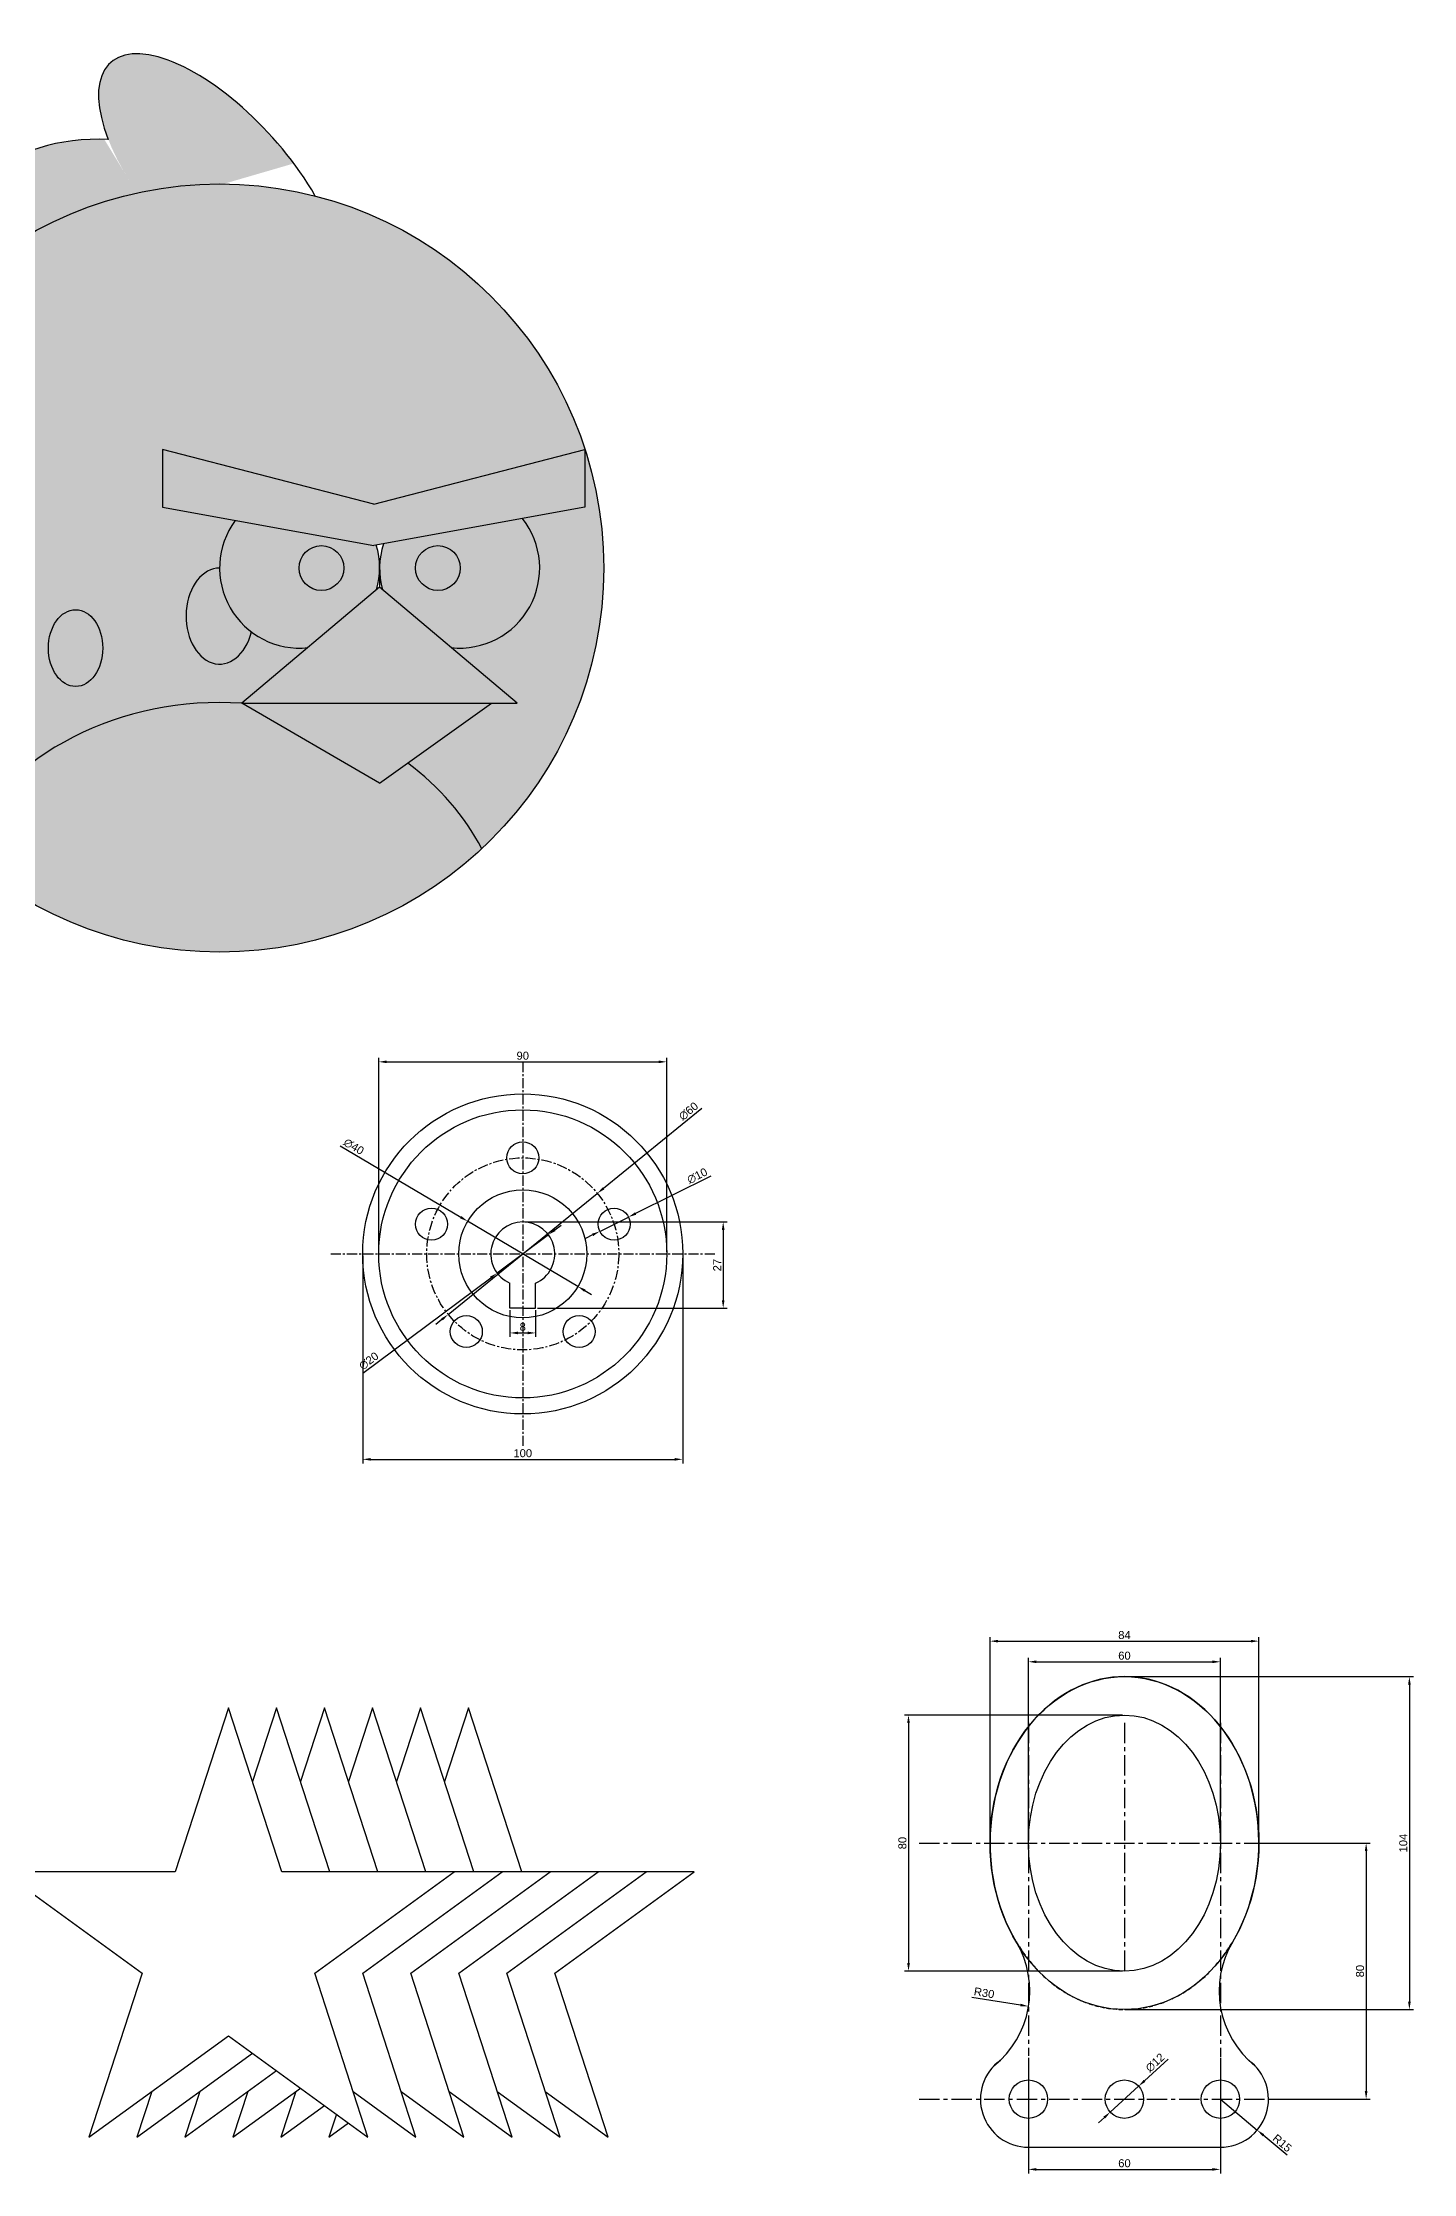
# Model space of a CAD drawing. Header units: millimetres. Extents: x 7 to 1809, y 7 to 1650.
# Drawn here: x 1381 to 1809, y 7 to 672 of the extents above; entities that cross this region are included whole.
import ezdxf

# ---------------------------------------------------------------- set-up
doc = ezdxf.new("R2010")
doc.units = ezdxf.units.MM
doc.header["$LTSCALE"] = 0.2
doc.linetypes.add('CENTER', pattern=[50.800000000000004, 31.75, -6.35, 6.35, -6.35])
doc.linetypes.add('HIDDEN', pattern=[9.524999999999999, 6.35, -3.175])
for name, color, linetype in [('不可见的轮廓线', 4, 'HIDDEN'), ('中心线', 1, 'CENTER'), ('尺寸线', 5, 'Continuous')]:
    doc.layers.add(name, color=color, linetype=linetype)
doc.layers.add('可见的轮廓线', color=3, linetype='Continuous', lineweight=30)
doc.styles.get("Standard").update_dxf_attribs({"font": 'arial.ttf'})
doc.dimstyles.new('ISO-25', dxfattribs={"dimtxt": 2.5, "dimasz": 2.5, "dimexe": 1.25, "dimexo": 0.625, "dimtad": 1, "dimtxsty": 'Standard', "dimcen": 2.5, "dimadec": 0, "dimazin": 0, "dimtfac": 1, "dimtmove": 0, "dimatfit": 3, "dimfxl": 1, "dimarcsym": 0})

# ---------------------------------------------------------------- blocks, each defined once
blk = doc.blocks.new('*D2')
at = {"layer": 'Defpoints', "color": 0, "ltscale": 0.5, "transparency": 16777216}
for p in [(1513.494963228807, 303.9496093601157), (1547.925264697563, 283.5890017864054)]:
    blk.add_point(p, dxfattribs=at)
at = {"layer": '尺寸线', "color": 0, "lineweight": -2, "ltscale": 0.5, "transparency": 16777216}
for p, q in [((1473.659583456355, 327.5065490468803), (1511.34306938701, 305.2221473334725)), ((1547.925264697563, 283.5890017864054), (1513.494963228807, 303.9496093601157)), ((1550.07715853936, 282.3164638130486), (1552.229052381157, 281.0439258396917))]:
    blk.add_line(p, q, dxfattribs=at)
at = {"layer": '尺寸线', "color": 0, "ltscale": 0.5, "transparency": 16777216}
for points in [[(1511.555159049236, 305.5807963071055), (1511.130979724784, 304.8634983598397), (1513.494963228807, 303.9496093601157)], [(1550.289248201586, 282.6751127866816), (1549.865068877134, 281.9578148394157), (1547.925264697563, 283.5890017864054)]]:
    blk.add_solid(points, dxfattribs=at)
at = {"layer": '尺寸线', "color": 0, "ltscale": 0.5, "transparency": 16777216, "insert": (1477.909219969544, 327.283746559185), "char_height": 2.5, "attachment_point": 5, "rotation": 329.4017457599178}
blk.add_mtext('∅40', dxfattribs=at)
blk = doc.blocks.new('*D3')
at = {"layer": 'Defpoints', "color": 0, "ltscale": 0.5, "transparency": 16777216}
for p in [(1538.722175388499, 299.7531899067851), (1522.698052537871, 287.7854212397364)]:
    blk.add_point(p, dxfattribs=at)
at = {"layer": '尺寸线', "color": 0, "lineweight": -2, "ltscale": 0.5, "transparency": 16777216}
for p, q in [((1538.722175388499, 299.7531899067851), (1522.698052537871, 287.7854212397364)), ((1540.725190744827, 301.2491609901663), (1542.728206101156, 302.7451320735473)), ((1480.763076735384, 256.4658854285891), (1520.695037181543, 286.2894501563552))]:
    blk.add_line(p, q, dxfattribs=at)
at = {"layer": '尺寸线', "color": 0, "ltscale": 0.5, "transparency": 16777216}
for points in [[(1540.47586223093, 301.5829968828876), (1540.974519258724, 300.9153250974449), (1538.722175388499, 299.7531899067851)], [(1520.445708667646, 286.6232860490766), (1520.94436569544, 285.9556142636338), (1522.698052537871, 287.7854212397364)]]:
    blk.add_solid(points, dxfattribs=at)
at = {"layer": '尺寸线', "color": 0, "ltscale": 0.5, "transparency": 16777216, "insert": (1482.605045281177, 260.3020558261422), "char_height": 2.5, "attachment_point": 5, "rotation": 36.754564668186305}
blk.add_mtext('∅20', dxfattribs=at)
blk = doc.blocks.new('*D4')
at = {"layer": 'Defpoints', "color": 0, "ltscale": 0.5, "transparency": 16777216}
for p in [(1575.710113963185, 353.7693055732607), (1485.710113963185, 293.7693055732607), (1575.710113963185, 293.7693055732607)]:
    blk.add_point(p, dxfattribs=at)
at = {"layer": '尺寸线', "color": 0, "lineweight": -2, "ltscale": 0.5, "transparency": 16777216}
for p, q in [((1485.710113963185, 294.3943055732607), (1485.710113963185, 355.0193055732607)), ((1488.210113963185, 353.7693055732607), (1573.210113963185, 353.7693055732607)), ((1575.710113963185, 294.3943055732607), (1575.710113963185, 355.0193055732607))]:
    blk.add_line(p, q, dxfattribs=at)
at = {"layer": '尺寸线', "color": 0, "ltscale": 0.5, "transparency": 16777216}
for points in [[(1488.210113963185, 354.1859722399274), (1488.210113963185, 353.3526389065941), (1485.710113963185, 353.7693055732607)], [(1573.210113963185, 354.1859722399274), (1573.210113963185, 353.3526389065941), (1575.710113963185, 353.7693055732607)]]:
    blk.add_solid(points, dxfattribs=at)
at = {"layer": '尺寸线', "color": 0, "ltscale": 0.5, "transparency": 16777216, "insert": (1530.710113963185, 355.6707380425649), "char_height": 2.5, "attachment_point": 5}
blk.add_mtext('90', dxfattribs=at)
blk = doc.blocks.new('*D5')
at = {"layer": 'Defpoints', "color": 0, "ltscale": 0.5, "transparency": 16777216}
for p in [(1480.710113963185, 293.7693055732607), (1580.710113963185, 293.7693055732607), (1580.710113963185, 229.5846276191881)]:
    blk.add_point(p, dxfattribs=at)
at = {"layer": '尺寸线', "color": 0, "lineweight": -2, "ltscale": 0.5, "transparency": 16777216}
for p, q in [((1480.710113963185, 293.1443055732607), (1480.710113963185, 228.3346276191881)), ((1580.710113963185, 293.1443055732607), (1580.710113963185, 228.3346276191881)), ((1483.210113963185, 229.5846276191881), (1578.210113963185, 229.5846276191881))]:
    blk.add_line(p, q, dxfattribs=at)
at = {"layer": '尺寸线', "color": 0, "ltscale": 0.5, "transparency": 16777216}
for points in [[(1483.210113963185, 230.0012942858548), (1483.210113963185, 229.1679609525214), (1480.710113963185, 229.5846276191881)], [(1578.210113963185, 230.0012942858548), (1578.210113963185, 229.1679609525214), (1580.710113963185, 229.5846276191881)]]:
    blk.add_solid(points, dxfattribs=at)
at = {"layer": '尺寸线', "color": 0, "ltscale": 0.5, "transparency": 16777216, "insert": (1530.710113963185, 231.4860600884923), "char_height": 2.5, "attachment_point": 5}
blk.add_mtext('100', dxfattribs=at)
blk = doc.blocks.new('*D6')
at = {"layer": 'Defpoints', "color": 0, "ltscale": 0.5, "transparency": 16777216}
for p in [(1554.763672344529, 300.8157902143768), (1563.719946559549, 305.2638405946414)]:
    blk.add_point(p, dxfattribs=at)
at = {"layer": '尺寸线', "color": 0, "lineweight": -2, "ltscale": 0.5, "transparency": 16777216}
for p, q in [((1589.477088654205, 318.0558859181892), (1565.959015113304, 306.3758531897075)), ((1552.524603790774, 299.7037776193106), (1550.285535237019, 298.5917650242445)), ((1554.763672344529, 300.8157902143768), (1563.719946559549, 305.2638405946414))]:
    blk.add_line(p, q, dxfattribs=at)
at = {"layer": '尺寸线', "color": 0, "ltscale": 0.5, "transparency": 16777216}
for points in [[(1565.773679680793, 306.749031282), (1566.144350545815, 306.002675097415), (1563.719946559549, 305.2638405946414)], [(1552.339268358263, 300.0769557116031), (1552.709939223285, 299.3305995270181), (1554.763672344529, 300.8157902143768)]]:
    blk.add_solid(points, dxfattribs=at)
at = {"layer": '尺寸线', "color": 0, "ltscale": 0.5, "transparency": 16777216, "insert": (1585.222527490136, 318.1439810028768), "char_height": 2.5, "attachment_point": 5, "rotation": 26.41086583133076}
blk.add_mtext('∅10', dxfattribs=at)
blk = doc.blocks.new('*D7')
at = {"layer": 'Defpoints', "color": 0, "ltscale": 0.5, "transparency": 16777216}
for p in [(1554.003548979236, 312.6747514858272), (1507.416678947133, 274.8638596606938)]:
    blk.add_point(p, dxfattribs=at)
at = {"layer": '尺寸线', "color": 0, "lineweight": -2, "ltscale": 0.5, "transparency": 16777216}
for p, q in [((1586.668453060745, 339.1862804606907), (1555.944668563907, 314.2502053118744)), ((1507.416678947133, 274.8638596606938), (1554.003548979236, 312.6747514858272)), ((1505.475559362462, 273.2884058346467), (1503.534439777791, 271.7129520085995))]:
    blk.add_line(p, q, dxfattribs=at)
at = {"layer": '尺寸线', "color": 0, "ltscale": 0.5, "transparency": 16777216}
for points in [[(1555.682092926233, 314.5737252426529), (1556.207244201581, 313.926685381096), (1554.003548979236, 312.6747514858272)], [(1505.212983724787, 273.6119257654252), (1505.738135000136, 272.9648859038682), (1507.416678947133, 274.8638596606938)]]:
    blk.add_solid(points, dxfattribs=at)
at = {"layer": '尺寸线', "color": 0, "ltscale": 0.5, "transparency": 16777216, "insert": (1582.497913780793, 338.3403173662678), "char_height": 2.5, "attachment_point": 5, "rotation": 39.06351679121618}
blk.add_mtext('∅60', dxfattribs=at)
blk = doc.blocks.new('*D8')
at = {"layer": 'Defpoints', "color": 0, "ltscale": 0.5, "transparency": 16777216}
for p in [(1530.710113963185, 303.7693055732609), (1534.710113963185, 276.7693055732609), (1593.334190729943, 276.7693055732609)]:
    blk.add_point(p, dxfattribs=at)
at = {"layer": '尺寸线', "color": 0, "lineweight": -2, "ltscale": 0.5, "transparency": 16777216}
for p, q in [((1531.335113963185, 303.7693055732609), (1594.584190729943, 303.7693055732609)), ((1593.334190729943, 301.2693055732609), (1593.334190729943, 279.2693055732609)), ((1535.335113963185, 276.7693055732609), (1594.584190729943, 276.7693055732609))]:
    blk.add_line(p, q, dxfattribs=at)
at = {"layer": '尺寸线', "color": 0, "ltscale": 0.5, "transparency": 16777216}
for points in [[(1592.917524063277, 301.2693055732609), (1593.75085739661, 301.2693055732609), (1593.334190729943, 303.7693055732609)], [(1592.917524063277, 279.2693055732609), (1593.75085739661, 279.2693055732609), (1593.334190729943, 276.7693055732609)]]:
    blk.add_solid(points, dxfattribs=at)
at = {"layer": '尺寸线', "color": 0, "ltscale": 0.5, "transparency": 16777216, "insert": (1591.454074768142, 290.2693055732603), "char_height": 2.5, "attachment_point": 5, "rotation": 90}
blk.add_mtext('27', dxfattribs=at)
blk = doc.blocks.new('*D9')
at = {"layer": 'Defpoints', "color": 0, "ltscale": 0.5, "transparency": 16777216}
for p in [(1526.710113963185, 276.7693055732607), (1534.710113963185, 276.7693055732607), (1534.710113963185, 269.0721077315735)]:
    blk.add_point(p, dxfattribs=at)
at = {"layer": '尺寸线', "color": 0, "lineweight": -2, "ltscale": 0.5, "transparency": 16777216}
for p, q in [((1526.710113963185, 276.1443055732607), (1526.710113963185, 267.8221077315735)), ((1534.710113963185, 276.1443055732607), (1534.710113963185, 267.8221077315735)), ((1529.210113963185, 269.0721077315735), (1532.210113963185, 269.0721077315735))]:
    blk.add_line(p, q, dxfattribs=at)
at = {"layer": '尺寸线', "color": 0, "ltscale": 0.5, "transparency": 16777216}
for points in [[(1529.210113963185, 269.4887743982401), (1529.210113963185, 268.6554410649068), (1526.710113963185, 269.0721077315735)], [(1532.210113963185, 269.4887743982401), (1532.210113963185, 268.6554410649068), (1534.710113963185, 269.0721077315735)]]:
    blk.add_solid(points, dxfattribs=at)
at = {"layer": '尺寸线', "color": 0, "ltscale": 0.5, "transparency": 16777216, "insert": (1530.710113963185, 270.9735402008777), "char_height": 2.5, "attachment_point": 5}
blk.add_mtext('8', dxfattribs=at)
blk = doc.blocks.new('*D365')
at = {"layer": 'Defpoints', "color": 0, "transparency": 16777216}
for p in [(1718.702266269305, 161.6941017612136), (1718.702266269305, 57.69410176121357), (1807.731587772105, 57.69410176121358)]:
    blk.add_point(p, dxfattribs=at)
at = {"layer": '尺寸线', "color": 0, "lineweight": -2, "transparency": 16777216}
for p, q in [((1719.327266269305, 161.6941017612136), (1808.981587772105, 161.6941017612136)), ((1807.731587772105, 159.1941017612136), (1807.731587772105, 60.19410176121358)), ((1719.327266269305, 57.69410176121357), (1808.981587772105, 57.69410176121359))]:
    blk.add_line(p, q, dxfattribs=at)
at = {"layer": '尺寸线', "color": 0, "transparency": 16777216}
for points in [[(1807.314921105438, 159.1941017612136), (1808.148254438772, 159.1941017612136), (1807.731587772105, 161.6941017612136)], [(1807.314921105438, 60.19410176121358), (1808.148254438772, 60.19410176121359), (1807.731587772105, 57.69410176121358)]]:
    blk.add_solid(points, dxfattribs=at)
at = {"layer": '尺寸线', "color": 0, "transparency": 16777216, "insert": (1805.8301553028, 109.6941017612131), "char_height": 2.5, "attachment_point": 5, "rotation": 90}
blk.add_mtext('104', dxfattribs=at)
blk = doc.blocks.new('*D366')
at = {"layer": 'Defpoints', "color": 0, "transparency": 16777216}
for p in [(1760.702266269342, 109.6941017612562), (1763.702266269342, 29.69410176121356), (1794.219580358481, 29.69410176121356)]:
    blk.add_point(p, dxfattribs=at)
at = {"layer": '尺寸线', "color": 0, "lineweight": -2, "transparency": 16777216}
for p, q in [((1761.327266269342, 109.6941017612562), (1795.469580358481, 109.6941017612562)), ((1794.219580358481, 107.1941017612562), (1794.219580358481, 32.19410176121357)), ((1764.327266269342, 29.69410176121356), (1795.469580358481, 29.69410176121356))]:
    blk.add_line(p, q, dxfattribs=at)
at = {"layer": '尺寸线', "color": 0, "transparency": 16777216}
for points in [[(1793.802913691814, 107.1941017612562), (1794.636247025148, 107.1941017612562), (1794.219580358481, 109.6941017612562)], [(1793.802913691814, 32.19410176121357), (1794.636247025148, 32.19410176121357), (1794.219580358481, 29.69410176121356)]]:
    blk.add_solid(points, dxfattribs=at)
at = {"layer": '尺寸线', "color": 0, "transparency": 16777216, "insert": (1792.318147889176, 69.69410176123435), "char_height": 2.5, "attachment_point": 5, "rotation": 90}
blk.add_mtext('80', dxfattribs=at)
blk = doc.blocks.new('*D367')
at = {"layer": 'Defpoints', "color": 0, "transparency": 16777216}
for p in [(1688.702266269341, 43.21358838688147), (1748.702266269341, 43.21358838688147), (1748.702266269341, 7.755234059987828)]:
    blk.add_point(p, dxfattribs=at)
at = {"layer": '尺寸线', "color": 0, "lineweight": -2, "transparency": 16777216}
for p, q in [((1688.702266269341, 42.58858838688147), (1688.702266269341, 6.505234059987828)), ((1748.702266269341, 42.58858838688147), (1748.702266269341, 6.505234059987828)), ((1691.202266269341, 7.755234059987828), (1746.202266269341, 7.755234059987828))]:
    blk.add_line(p, q, dxfattribs=at)
at = {"layer": '尺寸线', "color": 0, "transparency": 16777216}
for points in [[(1691.202266269341, 8.171900726654494), (1691.202266269341, 7.338567393321161), (1688.702266269341, 7.755234059987828)], [(1746.202266269341, 8.171900726654494), (1746.202266269341, 7.338567393321161), (1748.702266269341, 7.755234059987828)]]:
    blk.add_solid(points, dxfattribs=at)
at = {"layer": '尺寸线', "color": 0, "transparency": 16777216, "insert": (1718.702266269341, 9.656666529292057), "char_height": 2.5, "attachment_point": 5}
blk.add_mtext('60', dxfattribs=at)
blk = doc.blocks.new('*D368')
at = {"layer": 'Defpoints', "color": 0, "transparency": 16777216}
for p in [(1718.702266269342, 149.6941017612136), (1651.235029379744, 69.69410176121356), (1718.702266269342, 69.69410176121357)]:
    blk.add_point(p, dxfattribs=at)
at = {"layer": '尺寸线', "color": 0, "lineweight": -2, "transparency": 16777216}
for p, q in [((1718.077266269342, 149.6941017612136), (1649.985029379744, 149.6941017612136)), ((1651.235029379744, 147.1941017612136), (1651.235029379744, 72.19410176121356)), ((1718.077266269342, 69.69410176121357), (1649.985029379744, 69.69410176121356))]:
    blk.add_line(p, q, dxfattribs=at)
at = {"layer": '尺寸线', "color": 0, "transparency": 16777216}
for points in [[(1650.818362713077, 147.1941017612136), (1651.651696046411, 147.1941017612136), (1651.235029379744, 149.6941017612136)], [(1650.818362713077, 72.19410176121356), (1651.651696046411, 72.19410176121356), (1651.235029379744, 69.69410176121356)]]:
    blk.add_solid(points, dxfattribs=at)
at = {"layer": '尺寸线', "color": 0, "transparency": 16777216, "insert": (1649.33359691044, 109.6941017612131), "char_height": 2.5, "attachment_point": 5, "rotation": 90}
blk.add_mtext('80', dxfattribs=at)
blk = doc.blocks.new('*D369')
at = {"layer": 'Defpoints', "color": 0, "transparency": 16777216}
for p in [(1723.133998181825, 33.73882081893157), (1714.270534356857, 25.64938270349546)]:
    blk.add_point(p, dxfattribs=at)
at = {"layer": '尺寸线', "color": 0, "lineweight": -2, "transparency": 16777216}
for p, q in [((1732.385666808814, 42.18256271267296), (1724.98055314536, 35.42412042631418)), ((1714.270534356857, 25.64938270349546), (1723.133998181825, 33.73882081893157)), ((1712.423979393322, 23.96408309611297), (1710.577424429786, 22.27878348873048))]:
    blk.add_line(p, q, dxfattribs=at)
at = {"layer": '尺寸线', "color": 0, "transparency": 16777216}
for points in [[(1724.699669877463, 35.73187958690346), (1725.261436413258, 35.116361265725), (1723.133998181825, 33.73882081893157)], [(1712.143096125424, 24.27184225670226), (1712.704862661219, 23.6563239355238), (1714.270534356857, 25.64938270349546)]]:
    blk.add_solid(points, dxfattribs=at)
at = {"layer": '尺寸线', "color": 0, "transparency": 16777216, "insert": (1728.277460892597, 41.10207427758201), "char_height": 2.5, "attachment_point": 5, "rotation": 42.38583819997087}
blk.add_mtext('∅12', dxfattribs=at)
blk = doc.blocks.new('*D363')
at = {"layer": 'Defpoints', "color": 0, "transparency": 16777216}
for p in [(1748.70226626934, 29.69410176121369), (1760.183434724769, 20.04097942188389)]:
    blk.add_point(p, dxfattribs=at)
at = {"layer": '尺寸线', "color": 0, "lineweight": -2, "transparency": 16777216}
for p, q in [((1748.70226626934, 29.69410176121369), (1760.183434724769, 20.04097942188389)), ((1769.553979101932, 12.16242493415689), (1762.096962800674, 18.43212569866228))]:
    blk.add_line(p, q, dxfattribs=at)
at = {"layer": '尺寸线', "color": 0, "transparency": 16777216}
blk.add_solid([(1762.365105087878, 18.7510470446465), (1761.82882051347, 18.11320435267805), (1760.183434724769, 20.04097942188389)], dxfattribs=at)
at = {"layer": '尺寸线', "color": 0, "transparency": 16777216, "insert": (1768.005885672333, 15.94822622057893), "char_height": 2.5, "attachment_point": 5, "rotation": 319.9435907722041}
blk.add_mtext('R15', dxfattribs=at)
blk = doc.blocks.new('*D364')
at = {"layer": 'Defpoints', "color": 0, "transparency": 16777216}
for p in [(1659.07468491714, 63.56453758980416), (1688.679352523055, 58.71029656330842)]:
    blk.add_point(p, dxfattribs=at)
at = {"layer": '尺寸线', "color": 0, "lineweight": -2, "transparency": 16777216}
blk.add_line((1671.004748765021, 61.60837965721095), (1686.212296889229, 59.11481664884974), dxfattribs=at)
at = {"layer": '尺寸线', "color": 0, "transparency": 16777216}
blk.add_solid([(1686.279716903485, 59.52599258782078), (1686.144876874972, 58.70364070987864), (1688.679352523055, 58.71029656330842)], dxfattribs=at)
at = {"layer": '尺寸线', "color": 0, "transparency": 16777216, "insert": (1674.872619398568, 62.90185736428492), "char_height": 2.5, "attachment_point": 5, "rotation": 350.6881434057208}
blk.add_mtext('R30', dxfattribs=at)
blk = doc.blocks.new('*D370')
at = {"layer": 'Defpoints', "color": 0, "transparency": 16777216}
for p in [(1760.702266269341, 172.7836103131295), (1676.702266269341, 109.6941017612135), (1760.702266269341, 109.6941017612192)]:
    blk.add_point(p, dxfattribs=at)
at = {"layer": '尺寸线', "color": 0, "lineweight": -2, "transparency": 16777216}
for p, q in [((1676.702266269341, 110.3191017612135), (1676.702266269341, 174.0336103131295)), ((1760.702266269341, 110.3191017612192), (1760.702266269341, 174.0336103131295)), ((1679.202266269341, 172.7836103131295), (1758.202266269341, 172.7836103131295))]:
    blk.add_line(p, q, dxfattribs=at)
at = {"layer": '尺寸线', "color": 0, "transparency": 16777216}
for points in [[(1679.202266269341, 173.2002769797962), (1679.202266269341, 172.3669436464629), (1676.702266269341, 172.7836103131295)], [(1758.202266269341, 173.2002769797962), (1758.202266269341, 172.3669436464629), (1760.702266269341, 172.7836103131295)]]:
    blk.add_solid(points, dxfattribs=at)
at = {"layer": '尺寸线', "color": 0, "transparency": 16777216, "insert": (1718.702266269341, 174.6850427824338), "char_height": 2.5, "attachment_point": 5}
blk.add_mtext('84', dxfattribs=at)
blk = doc.blocks.new('*D371')
at = {"layer": 'Defpoints', "color": 0, "transparency": 16777216}
for p in [(1748.702266269341, 166.3366351717596), (1688.702266269341, 109.6941017612135), (1748.702266269341, 109.6941017612135)]:
    blk.add_point(p, dxfattribs=at)
at = {"layer": '尺寸线', "color": 0, "lineweight": -2, "transparency": 16777216}
for p, q in [((1688.702266269341, 110.3191017612135), (1688.702266269341, 167.5866351717596)), ((1748.702266269341, 110.3191017612135), (1748.702266269341, 167.5866351717596)), ((1691.202266269341, 166.3366351717596), (1746.202266269341, 166.3366351717596))]:
    blk.add_line(p, q, dxfattribs=at)
at = {"layer": '尺寸线', "color": 0, "transparency": 16777216}
for points in [[(1691.202266269341, 166.7533018384263), (1691.202266269341, 165.919968505093), (1688.702266269341, 166.3366351717596)], [(1746.202266269341, 166.7533018384263), (1746.202266269341, 165.919968505093), (1748.702266269341, 166.3366351717596)]]:
    blk.add_solid(points, dxfattribs=at)
at = {"layer": '尺寸线', "color": 0, "transparency": 16777216, "insert": (1718.702266269341, 168.2380676410639), "char_height": 2.5, "attachment_point": 5}
blk.add_mtext('60', dxfattribs=at)

msp = doc.modelspace()

# ---------------------------------------------------------------- hatches: boundary and pattern name
at = {"layer": '可见的轮廓线', "ltscale": 0.5, "true_color": 0x000000}
h = msp.add_hatch(color=18, dxfattribs=at)
h.dxf.hatch_style = 1
edge = h.paths.add_edge_path()
edge.add_ellipse((1435.995821004708, 628.0335457502799), major_axis=(-34.12566092430169, 37.90038609934717), ratio=0.4313725490196079, start_angle=243.4383516678046, end_angle=408.7253069091449)
edge.add_ellipse((1398.495821004708, 622.0236769020601), major_axis=(-37.5, 0), ratio=0.5333333333333333, start_angle=265.8695828718677, end_angle=401.9528516233726)
edge.add_arc((1435.995821004708, 508.0335457502802), 120, 75.58005865560591, 123.0181547704756, ccw=False)
h.paths.add_polyline_path([(1286.806914642091, 521.871465837979), (1260.375083935128, 524.5335457502802), (1260.375083935128, 491.5335457502802), (1286.806914642091, 494.1956256625814), (1271.875083935128, 483.1108002022005), (1282.875083935128, 468.2932337584485), (1316.875083935128, 493.5335457502802, -0.03029159089376873), (1315.995821004708, 508.0335457502802, -0.03029159089376861), (1316.875083935128, 522.5335457502802), (1282.875083935128, 547.7738577421119), (1271.875083935128, 532.9562912983599)])
h.paths.add_polyline_path([(1484.149226560566, 515.0335457502802), (1550.149226560565, 527.0335457502802), (1550.149226560565, 545.0335457502802), (1484.149226560566, 528.0335457502802), (1418.149226560566, 545.0335457502802), (1418.149226560566, 527.0335457502802)])
h.paths.add_polyline_path([(1474.808796894615, 508.0335457502802, 1), (1460.808796894615, 508.0335457502802, 1)])
h.paths.add_polyline_path([(1511.182845114802, 508.0335457502802, 1), (1497.182845114802, 508.0335457502802, 1)])
at = {"layer": '可见的轮廓线', "ltscale": 0.5}
h = msp.add_hatch(color=1, dxfattribs=at)
h.dxf.hatch_style = 1
edge = h.paths.add_edge_path()
edge.add_line((1418.149226560566, 545.0335457502802), (1484.149226560566, 528.0335457502802))
edge.add_line((1484.149226560566, 528.0335457502802), (1550.149226560566, 545.0335457502802))
edge.add_arc((1435.995821004708, 508.0335457502802), 120, 17.95881809170455, 180)
edge.add_arc((1435.995821004708, 508.0335457502802), 120, 180, 226.9501613714837)
edge.add_ellipse((1435.995821004708, 388.0335457502802), major_axis=(90, 0), ratio=0.8666666666666667, start_angle=85.55931513740319, end_angle=155.5301031689287, ccw=False)
edge.add_line((1442.964251071113, 465.7993916104213), (1463.593242342614, 483.1688438137318))
edge.add_arc((1460.995821004708, 508.0335457502802), 25, 232.8867592355444, 275.9636133020957, ccw=False)
edge.add_ellipse((1435.995821004708, 493.0335457502802), major_axis=(2.273736754432321e-13, -15), ratio=0.7, start_angle=180, end_angle=430.787408249702, ccw=False)
edge.add_arc((1460.995821004708, 508.0335457502802), 24.99999999999999, 143.5175007804409, 179.9999999999999, ccw=False)
edge.add_line((1440.894858267223, 522.8979763490697), (1418.149226560566, 527.0335457502802))
edge.add_line((1418.149226560566, 527.0335457502802), (1418.149226560566, 545.0335457502802))
edge = h.paths.add_edge_path(flags=16)
edge.add_ellipse((1390.995821004708, 483.0335457502802), major_axis=(0, 12), ratio=0.7083333333333334, start_angle=0, end_angle=360)
edge = h.paths.add_edge_path(flags=16)
edge.add_ellipse((1355.995821004708, 468.0335457502802), major_axis=(0, 7.5), ratio=0.6666666666666666, start_angle=0, end_angle=360)
edge = h.paths.add_edge_path()
edge.add_arc((1435.995821004708, 508.0335457502802), 120, 0, 17.95881809170476)
edge.add_line((1550.149226560565, 545.0335457502806), (1550.149226560565, 527.0335457502802))
edge.add_line((1550.149226560565, 527.0335457502802), (1530.647015618759, 523.4876892154064))
edge.add_arc((1510.995821004708, 508.0335457502802), 24.99999999999999, -96.0501651726114, 38.182310367956006, ccw=False)
edge.add_line((1508.360841650134, 483.1727958862684), (1528.964251071113, 465.7993916104213))
edge.add_line((1528.964251071113, 465.7993916104213), (1520.964251071113, 465.7993916104213))
edge.add_line((1520.964251071113, 465.7993916104213), (1494.780348847387, 447.0966043077595))
edge.add_ellipse((1435.995821004708, 388.0335457502802), major_axis=(90, 0), ratio=0.8666666666666667, start_angle=24.469896831070912, end_angle=49.21961430000903, ccw=False)
edge.add_arc((1435.995821004708, 508.0335457502802), 120, 313.0498386285161, 360)
h = msp.add_hatch(color=0, dxfattribs=at)
h.dxf.hatch_style = 1
h.paths.add_polyline_path([(1463.593242342614, 483.1688438137318), (1485.054906261551, 501.2393999905863, 0.1422260553773989), (1484.952727766344, 515.1796368786036), (1484.149226560566, 515.0335457502802), (1440.894858267223, 522.8979763490697, 0.6521785443524751)])
h.paths.add_polyline_path([(1460.808796894615, 508.0335457502802, -1), (1474.808796894615, 508.0335457502802, -1)], flags=16)
h.paths.add_polyline_path([(1530.647015618759, 523.4876892154064), (1487.162444346232, 515.5814035294923, 0.1465332285229929), (1486.93716736362, 501.2378717602974), (1508.360841650134, 483.1727958862684, 0.6633452937461154)])
h.paths.add_polyline_path([(1497.182845114802, 508.0335457502802, -1), (1511.182845114802, 508.0335457502802, -1)], flags=16)
at = {"layer": '可见的轮廓线', "ltscale": 0.5, "true_color": 0x5e67af}
h = msp.add_hatch(color=165, dxfattribs=at)
h.dxf.hatch_style = 1
edge = h.paths.add_edge_path()
edge.add_ellipse((1390.995821004708, 483.0335457502802), major_axis=(0, 12), ratio=0.7083333333333334, start_angle=0, end_angle=360)
edge = h.paths.add_edge_path()
edge.add_ellipse((1435.995821004708, 493.0335457502802), major_axis=(2.273736754432321e-13, -15), ratio=0.7, start_angle=180, end_angle=430.787408249702)
edge.add_arc((1460.995821004708, 508.0335457502802), 25, 179.9999999999999, 232.8867592355444, ccw=False)
edge = h.paths.add_edge_path()
edge.add_ellipse((1355.995821004708, 468.0335457502802), major_axis=(0, 7.5), ratio=0.6666666666666666, start_angle=0, end_angle=360)
at = {"layer": '可见的轮廓线', "ltscale": 0.5}
h = msp.add_hatch(color=2, dxfattribs=at)
h.dxf.hatch_style = 1
h.paths.add_polyline_path([(1485.995820932293, 502.031642916367), (1442.964251071113, 465.7993916104213), (1528.964251071113, 465.7993916104213)])
h.paths.add_polyline_path([(1520.964251071113, 465.7993916104213), (1442.964251071113, 465.7993916104213), (1485.964251071113, 440.7993916104213)])
at = {"layer": '可见的轮廓线', "ltscale": 0.5, "true_color": 0xedee99}
h = msp.add_hatch(color=61, dxfattribs=at)
h.dxf.hatch_style = 1
edge = h.paths.add_edge_path()
edge.add_ellipse((1435.995821004708, 388.0335457502802), major_axis=(90, 0), ratio=0.8666666666666667, start_angle=85.5593151374032, end_angle=155.5301031689287)
edge.add_arc((1435.995821004708, 508.0335457502802), 120, 226.9501613714837, 313.0498386285161)
edge.add_ellipse((1435.995821004708, 388.0335457502802), major_axis=(90, 0), ratio=0.8666666666666667, start_angle=24.46989683107092, end_angle=49.21961430000898)
edge.add_line((1494.780348847387, 447.0966043077595), (1485.964251071113, 440.7993916104213))
edge.add_line((1485.964251071113, 440.7993916104213), (1442.964251071113, 465.7993916104213))

# ---------------------------------------------------------------- linework, layer by layer
at = {"layer": '不可见的轮廓线'}
msp.add_ellipse((1718.702266269341, 109.6941017612135), major_axis=(0, -52), ratio=0.8076923076923077, start_param=5.346509253973648, end_param=7.219861360385526, dxfattribs=at)
at = {"layer": '中心线', "ltscale": 0.5}
for p, q in [((1530.710113963185, 353.7693055732607), (1530.710113963185, 233.7693055732609)), ((1470.710113963185, 293.7693055732607), (1590.710113963185, 293.7693055732607))]:
    msp.add_line(p, q, dxfattribs=at)
at = {"layer": '中心线'}
for p, q in [((1688.702266269341, 147.2831506984768), (1688.702266269341, 43.21358838688147)), ((1718.702266269341, 147.2831506984768), (1718.702266269341, 69.69410176121355)), ((1748.702266269341, 147.2831506984768), (1748.702266269341, 42.90659326454178)), ((1654.558868761013, 109.6941017612135), (1781.329268509136, 109.6941017612135)), ((1654.558868761013, 29.69410176121355), (1781.329268509136, 29.69410176121355))]:
    msp.add_line(p, q, dxfattribs=at)
at = {"layer": '中心线', "ltscale": 0.5}
msp.add_circle((1530.710113963185, 293.7693055732607), 30, dxfattribs=at)
at = {"layer": '可见的轮廓线', "ltscale": 0.5}
for p, q in [((1484.149226560566, 528.0335457502802), (1418.149226560566, 545.0335457502802)), ((1418.149226560566, 545.0335457502802), (1418.149226560566, 527.0335457502802)), ((1484.149226560566, 528.0335457502802), (1550.149226560565, 545.0335457502802)), ((1550.149226560565, 545.0335457502802), (1550.149226560565, 527.0335457502802)), ((1418.149226560566, 527.0335457502802), (1484.149226560566, 515.0335457502802)), ((1550.149226560565, 527.0335457502802), (1484.149226560566, 515.0335457502802)), ((1485.995821004708, 508.0335457502802), (1485.995592664997, 502.0335457546251)), ((1485.995820932293, 502.031642916367), (1442.964251071113, 465.7993916104213)), ((1528.964251071113, 465.7993916104213), (1485.995820932293, 502.031642916367)), ((1442.964251071113, 465.7993916104213), (1528.964251071113, 465.7993916104213)), ((1442.964251071113, 465.7993916104213), (1528.964251071113, 465.7993916104213)), ((1485.964251071113, 440.7993916104213), (1442.964251071113, 465.7993916104213)), ((1485.964251071113, 440.7993916104213), (1520.964251071113, 465.7993916104213)), ((1526.710113963185, 276.7693055732607), (1526.710113963185, 284.6041541833491)), ((1534.710113963185, 276.7693055732607), (1534.710113963185, 284.6041541833491)), ((1530.710113963185, 276.7693055732606), (1526.710113963185, 276.7693055732607)), ((1530.710113963185, 276.7693055732607), (1530.710113963185, 276.7693055732607)), ((1530.710113963185, 276.7693055732607), (1530.710113963185, 276.7693055732607)), ((1530.710113963185, 276.7693055732607), (1534.710113963185, 276.7693055732607)), ((1438.755668956854, 151.9967873051746), (1422.104795871307, 100.7506693301935)), ((1455.4065420424, 100.7506693301935), (1438.755668956854, 151.9967873051746)), ((1453.755668956854, 151.9967873051746), (1446.255668956854, 128.9141607763603)), ((1470.4065420424, 100.7506693301935), (1453.755668956854, 151.9967873051746)), ((1468.755668956854, 151.9967873051746), (1461.255668956854, 128.9141607763603)), ((1485.4065420424, 100.7506693301935), (1468.755668956854, 151.9967873051746)), ((1483.755668956854, 151.9967873051746), (1476.255668956854, 128.9141607763602)), ((1500.4065420424, 100.7506693301935), (1483.755668956854, 151.9967873051746)), ((1498.755668956854, 151.9967873051746), (1491.255668956854, 128.9141607763602)), ((1515.4065420424, 100.7506693301935), (1498.755668956854, 151.9967873051746)), ((1513.755668956854, 151.9967873051746), (1506.255668956854, 128.9141607763601)), ((1530.4065420424, 100.7506693301935), (1513.755668956854, 151.9967873051746)), ((1422.104795871307, 100.7506693301935), (1368.221438681757, 100.7506693301935)), ((1368.221438681757, 100.7506693301935), (1411.813990362079, 69.07882663016822)), ((1422.104795871307, 100.7506693301935), (1383.221438681757, 100.7506693301935)), ((1422.104795871307, 100.7506693301934), (1398.221438681757, 100.7506693301935)), ((1422.104795871307, 100.7506693301935), (1413.221438681757, 100.7506693301935)), ((1497.104795871307, 100.7506693301935), (1455.4065420424, 100.7506693301935)), ((1482.104795871307, 100.7506693301935), (1455.4065420424, 100.7506693301935)), ((1467.104795871307, 100.7506693301935), (1455.4065420424, 100.7506693301935)), ((1509.28989923195, 100.7506693301935), (1455.4065420424, 100.7506693301935)), ((1465.697347551629, 69.07882663016832), (1509.28989923195, 100.7506693301935)), ((1524.28989923195, 100.7506693301935), (1470.4065420424, 100.7506693301935)), ((1480.697347551629, 69.07882663016832), (1524.28989923195, 100.7506693301935)), ((1539.28989923195, 100.7506693301935), (1485.4065420424, 100.7506693301935)), ((1495.697347551629, 69.07882663016832), (1539.28989923195, 100.7506693301935)), ((1554.28989923195, 100.7506693301935), (1500.4065420424, 100.7506693301935)), ((1510.697347551629, 69.07882663016832), (1554.28989923195, 100.7506693301935)), ((1569.28989923195, 100.7506693301935), (1515.4065420424, 100.7506693301935)), ((1525.697347551629, 69.07882663016832), (1569.28989923195, 100.7506693301935)), ((1584.28989923195, 100.7506693301935), (1530.4065420424, 100.7506693301935)), ((1540.697347551629, 69.07882663016832), (1584.28989923195, 100.7506693301935)), ((1411.813990362079, 69.0788266301682), (1395.163117276532, 17.83270865518722)), ((1482.348220637175, 17.83270865518722), (1465.697347551629, 69.07882663016834)), ((1497.348220637175, 17.83270865518722), (1480.697347551629, 69.07882663016834)), ((1512.348220637175, 17.83270865518722), (1495.697347551629, 69.07882663016834)), ((1527.348220637175, 17.83270865518722), (1510.697347551629, 69.07882663016834)), ((1542.348220637175, 17.83270865518722), (1525.697347551629, 69.07882663016834)), ((1557.348220637175, 17.83270865518722), (1540.697347551629, 69.07882663016834)), ((1395.163117276532, 17.83270865518722), (1438.755668956853, 49.50455135521247)), ((1438.755668956854, 49.50455135521243), (1482.348220637175, 17.83270865518722)), ((1410.163117276532, 17.83270865518722), (1446.255668956854, 44.05548239517226)), ((1425.163117276532, 17.83270865518722), (1453.755668956854, 38.60641343513208)), ((1414.798372192156, 32.09855639961461), (1410.163117276532, 17.83270865518722)), ((1429.798372192156, 32.09855639961452), (1425.163117276532, 17.83270865518722)), ((1440.163117276532, 17.83270865518722), (1461.255668956854, 33.15734447509189)), ((1444.798372192156, 32.09855639961441), (1440.163117276532, 17.83270865518722)), ((1459.798372192156, 32.09855639961447), (1455.163117276532, 17.83270865518722)), ((1455.163117276532, 17.83270865518722), (1468.755668956854, 27.70827551505167)), ((1477.712965721551, 32.09855639961455), (1497.348220637175, 17.83270865518722)), ((1492.712965721551, 32.09855639961451), (1512.348220637175, 17.83270865518722)), ((1507.712965721551, 32.09855639961449), (1527.348220637175, 17.83270865518722)), ((1522.712965721551, 32.09855639961449), (1542.348220637175, 17.83270865518722)), ((1537.712965721551, 32.09855639961454), (1557.348220637175, 17.83270865518722)), ((1472.490264940199, 24.99493270823284), (1470.163117276532, 17.83270865518722)), ((1470.163117276532, 17.83270865518722), (1476.255668956854, 22.25920655501146))]:
    msp.add_line(p, q, dxfattribs=at)
at = {"layer": '可见的轮廓线'}
msp.add_line((1688.702266269341, 14.69410176121355), (1748.702266269341, 14.69410176121355), dxfattribs=at)
at = {"layer": '可见的轮廓线', "ltscale": 0.5}
for centre, radius in [((1435.995821004708, 508.0335457502802), 120), ((1467.808796894615, 508.0335457502802), 7), ((1504.182845114802, 508.0335457502802), 7), ((1530.710113963185, 293.7693055732607), 50), ((1530.710113963185, 293.7693055732607), 45), ((1530.710113963185, 323.7693055732607), 5), ((1530.710113963185, 293.7693055732607), 20), ((1502.17841847433, 303.0398154045092), 4.999999999999999), ((1559.241809452039, 303.0398154045092), 5.000000000000001), ((1513.076556394411, 269.4987957420122), 5), ((1548.343671531959, 269.4987957420124), 5)]:
    msp.add_circle(centre, radius, dxfattribs=at)
at = {"layer": '可见的轮廓线'}
for centre in [(1688.702266269341, 29.69410176121355), (1718.702266269341, 29.69410176121355), (1748.702266269341, 29.69410176121355)]:
    msp.add_circle(centre, 6, dxfattribs=at)
at = {"layer": '可见的轮廓线', "ltscale": 0.5}
for centre, radius, start, end in [((1460.995821004708, 508.0335457502802), 25, 143.5875603522163, 275.9636133020994), ((1510.995821004708, 508.0335457502802), 25, 263.9498348273844, 38.25348316134829), ((1460.995821004708, 508.0335457502802), 25, 344.2306288966038, 16.67256291254161), ((1510.995821004708, 508.0335457502802), 25, 162.3562097761851, 195.7730105572664), ((1530.710113963185, 293.7693055732607), 10, 293.5781784782073, 246.4218215217927), ((1659.122985642063, 63.48351535914935), 30, 308.5984177208654, 30.89100529227971), ((1778.281546896619, 63.48351535914935), 30, 149.1089947077156, 231.4015822791356)]:
    msp.add_arc(centre, radius, start, end, dxfattribs=at)
at = {"layer": '可见的轮廓线'}
for centre, start, end in [((1688.702266269341, 29.69410176121355), 125.99252920062, 270), ((1748.70226626934, 29.69410176121355), 270, 54.00747079941771)]:
    msp.add_arc(centre, 15, start, end, dxfattribs=at)
at = {"layer": '可见的轮廓线', "ltscale": 0.5}
for centre, major_axis, ratio, start_param, end_param in [((1435.995821004708, 628.0335457502799), (-34.12566092430169, 37.90038609934717), 0.4313725490196079, 4.248800762231019, 7.133602341788907), ((1398.495821004708, 622.0236769020601), (-37.5, 0), 0.5333333333333333, 4.640299602018013, 7.015400698608087), ((1435.995821004708, 493.0335457502802), (2.273736754432321e-13, -15), 0.7, 3.141592653589793, 7.518658650090282), ((1435.995821004708, 388.0335457502802), (90, 0), 0.8666666666666667, 1.49329175489911, 2.714512386264273), ((1435.995821004708, 388.0335457502802), (90, 0), 0.8666666666666667, 0.4270802673255142, 0.8590443260968409)]:
    msp.add_ellipse(centre, major_axis=major_axis, ratio=ratio, start_param=start_param, end_param=end_param, dxfattribs=at)
msp.add_ellipse((1390.995821004708, 483.0335457502802), major_axis=(0, 12), ratio=0.7083333333333334, dxfattribs=at)
at = {"layer": '可见的轮廓线'}
msp.add_ellipse((1718.702266269341, 109.6941017612135), major_axis=(0, -52), ratio=0.8076923076923077, start_param=0.9366760532059397, end_param=5.346509253973648, dxfattribs=at)
for major_axis, ratio in [((9.094947017729282e-13, -52), 0.8076923076923077), ((0, -40), 0.75)]:
    msp.add_ellipse((1718.702266269341, 109.6941017612135), major_axis=major_axis, ratio=ratio, dxfattribs=at)

# ---------------------------------------------------------------- dimensions: what is measured, and where the dimension line sits
at = {"layer": '尺寸线', "ltscale": 0.5}
dim = msp.add_linear_dim(base=(1575.710113963185, 353.7693055732607), p1=(1485.710113963185, 293.7693055732607), p2=(1575.710113963185, 293.7693055732607), dimstyle='ISO-25', dxfattribs=at)
dim.commit()
dim.dimension.update_dxf_attribs({"geometry": '*D4', "text_midpoint": (1530.710113963185, 353.7693055732607), "dimtype": 160})
for p1, p2, picture, middle in [((1507.416678947133, 274.8638596606938), (1554.003548979236, 312.6747514858272), '*D7', (1583.740222527662, 336.8096664522981)), ((1547.925264697563, 283.5890017864054), (1513.494963228807, 303.9496093601157), '*D2', (1476.905772563541, 325.586891660742)), ((1554.763672344529, 300.8157902143768), (1563.719946559549, 305.2638405946414), '*D6', (1586.099394174922, 316.3783853356594)), ((1538.722175388499, 299.7531899067851), (1522.698052537871, 287.7854212397364), '*D3', (1483.784678686626, 258.7225976051902))]:
    dim = msp.add_diameter_dim_2p(p1=p1, p2=p2, dimstyle='ISO-25', dxfattribs=at)
    dim.commit()
    dim.dimension.update_dxf_attribs({"geometry": picture, "text_midpoint": middle, "dimtype": 163})
dim = msp.add_linear_dim(base=(1593.334190729943, 276.7693055732609), p1=(1530.710113963185, 303.7693055732607), p2=(1534.710113963185, 276.7693055732607), angle=90, dimstyle='ISO-25', dxfattribs=at)
dim.commit()
dim.dimension.update_dxf_attribs({"geometry": '*D8', "text_midpoint": (1591.454074768142, 290.2693055732603)})
for base, p1, p2, picture, middle in [((1580.710113963185, 229.5846276191881), (1480.710113963185, 293.7693055732607), (1580.710113963185, 293.7693055732607), '*D5', (1530.710113963185, 231.4860600884923)), ((1534.710113963185, 269.0721077315735), (1526.710113963185, 276.7693055732607), (1534.710113963185, 276.7693055732607), '*D9', (1530.710113963185, 270.9735402008777))]:
    dim = msp.add_linear_dim(base=base, p1=p1, p2=p2, dimstyle='ISO-25', dxfattribs=at)
    dim.commit()
    dim.dimension.update_dxf_attribs({"geometry": picture, "text_midpoint": middle})
at = {"layer": '尺寸线'}
for base, p1, p2, picture, middle in [((1760.702266269341, 172.7836103131295), (1676.702266269341, 109.6941017612135), (1760.702266269341, 109.6941017612192), '*D370', (1718.702266269341, 174.6850427824338)), ((1748.702266269341, 166.3366351717596), (1688.702266269341, 109.6941017612135), (1748.702266269341, 109.6941017612135), '*D371', (1718.702266269341, 168.2380676410639)), ((1748.702266269341, 7.755234059987828), (1688.702266269341, 43.21358838688147), (1748.702266269341, 43.21358838688147), '*D367', (1718.702266269341, 9.656666529292057))]:
    dim = msp.add_linear_dim(base=base, p1=p1, p2=p2, dimstyle='ISO-25', dxfattribs=at)
    dim.commit()
    dim.dimension.update_dxf_attribs({"geometry": picture, "text_midpoint": middle})
for base, p1, p2, picture, middle in [((1807.731587772105, 57.69410176121358), (1718.702266269304, 161.6941017612135), (1718.702266269304, 57.69410176121355), '*D365', (1805.8301553028, 109.6941017612131)), ((1651.235029379744, 69.69410176121356), (1718.702266269341, 149.6941017612135), (1718.702266269341, 69.69410176121355), '*D368', (1649.33359691044, 109.6941017612131)), ((1794.219580358481, 29.69410176121356), (1760.702266269341, 109.6941017612561), (1763.702266269341, 29.69410176121355), '*D366', (1792.318147889176, 69.69410176123435))]:
    dim = msp.add_linear_dim(base=base, p1=p1, p2=p2, angle=90, dimstyle='ISO-25', dxfattribs=at)
    dim.commit()
    dim.dimension.update_dxf_attribs({"geometry": picture, "text_midpoint": middle})
dim = msp.add_radius_dim(center=(1659.07468491714, 63.56453758980416), mpoint=(1688.679352523055, 58.71029656330842), dimstyle='ISO-25', dxfattribs=at)
dim.commit()
dim.dimension.update_dxf_attribs({"geometry": '*D364', "text_midpoint": (1674.564814381228, 61.02464006583125), "dimtype": 164})
dim = msp.add_diameter_dim_2p(p1=(1714.270534356857, 25.64938270349546), p2=(1723.133998181825, 33.73882081893157), dimstyle='ISO-25', dxfattribs=at)
dim.commit()
dim.dimension.update_dxf_attribs({"geometry": '*D369', "text_midpoint": (1728.277460892597, 41.10207427758201)})
dim = msp.add_radius_dim(center=(1748.70226626934, 29.69410176121369), mpoint=(1760.183434724769, 20.04097942188389), dimstyle='ISO-25', dxfattribs=at)
dim.commit()
dim.dimension.update_dxf_attribs({"geometry": '*D363', "text_midpoint": (1768.005885672333, 15.94822622057893)})

doc.saveas('drawing.dxf')
